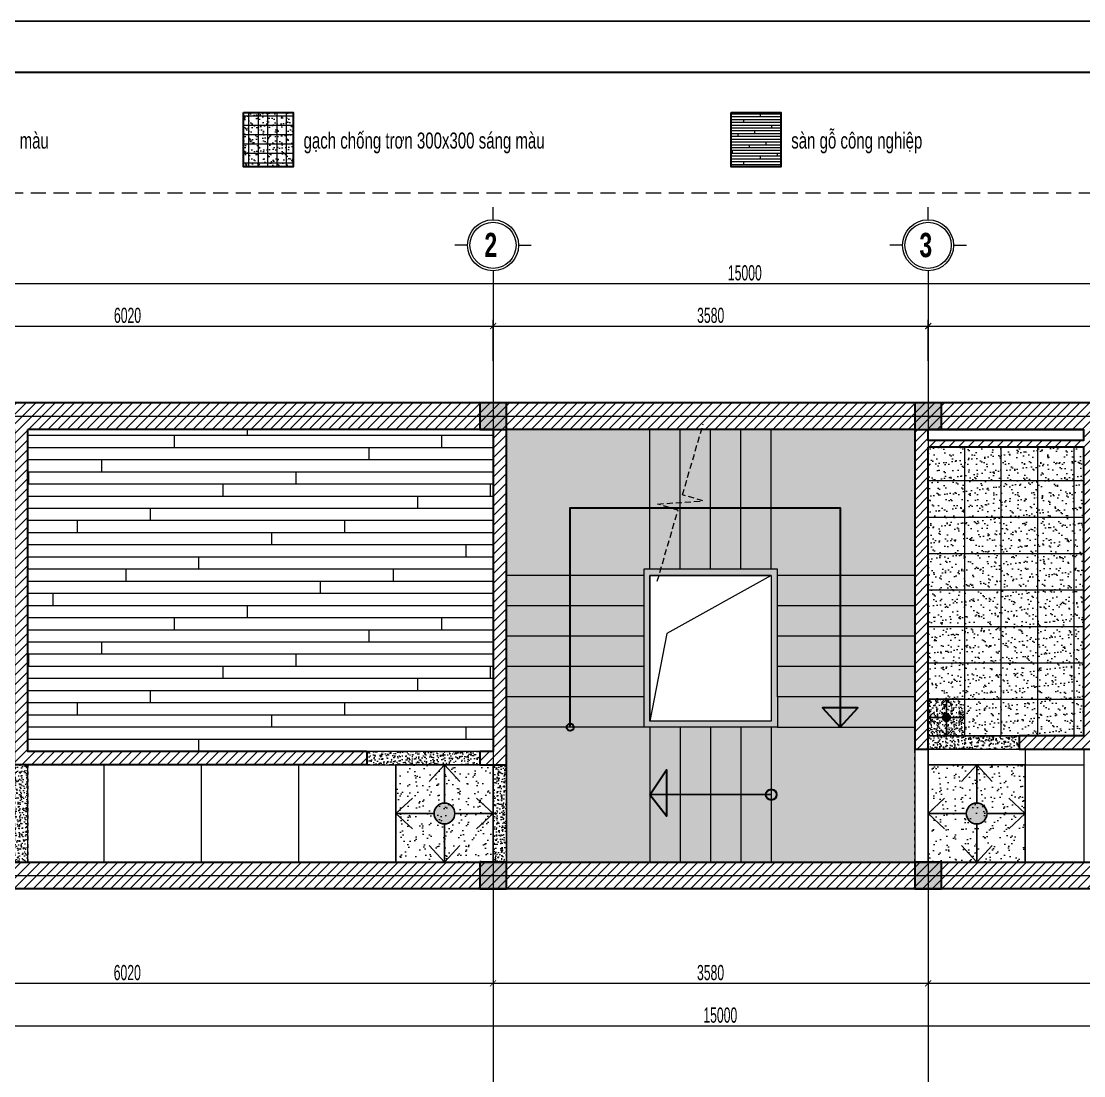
# Model space of a CAD drawing. Header units: millimetres. Extents: x 1336014 to 2939047, y -333549 to -60566.
# Drawn here: x 1479744 to 1488487, y -120302 to -111623 of the extents above; entities that cross this region are included whole.
import ezdxf

# ---------------------------------------------------------------- set-up
doc = ezdxf.new("R2010")
doc.units = ezdxf.units.MM
doc.header["$MEASUREMENT"] = 0
for name, pattern in [('$1$HIDDEN', [0.375, 0.25, -0.125]), ('ACAD_ISO03W100', [30, 12, -18]), ('CENTER2', [1.125, 0.75, -0.125, 0.125, -0.125])]:
    doc.linetypes.add(name, pattern=pattern)
for name, color, linetype, lineweight in [('01.Cut', 255, 'Continuous', 35), ('02.Thay', 145, 'Continuous', 15), ('03.Manh', 251, 'Continuous', 13), ('05.Text', 253, 'Continuous', 18), ('06.betong', 2, 'Continuous', 35), ('08.Dim', 156, 'Continuous', 15), ('09.Hatch', 250, 'Continuous', 5), ('10.truc', 250, 'CENTER2', 20), ('11.Khung bo', 32, 'Continuous', 50), ('12.Khung', 36, 'Continuous', 25), ('Alliance-dim', 1, 'Continuous', 13), ('CA.thay 145', 145, 'Continuous', 18)]:
    doc.layers.add(name, color=color, linetype=linetype, lineweight=lineweight)
for name, color, linetype in [('diemnhan', 10, 'Continuous'), ('HACH', 250, 'Continuous'), ('text', 7, 'Continuous'), ('truc1', 250, 'ACAD_ISO03W100')]:
    doc.layers.add(name, color=color, linetype=linetype)
doc.layers.add('Tpl_Bound', color=1, linetype='Continuous', plot=False)
doc.styles.add('AVANTHB', font='')
doc.styles.add('TT5_Text Dim', font='hoatbif.shx', dxfattribs={"width": 0.6})
doc.styles.get('AVANTHB').set_extended_font_data('.VnAvantH', bold=True)
doc.dimstyles.new('TT5_Dim 1-50', dxfattribs={"dimscale": 50, "dimtxt": 2.5, "dimasz": 1, "dimexe": 1, "dimexo": 0.5, "dimgap": 0.5, "dimtad": 1, "dimdec": 0, "dimzin": 0, "dimdsep": 46, "dimtxsty": 'TT5_Text Dim', "dimblk": 'ARCHTICK', "dimcen": 0, "dimdle": 1, "dimclrd": 256, "dimclre": 256, "dimclrt": 1, "dimadec": 0, "dimazin": 0, "dimtfac": 0.015, "dimtdec": 0, "dimtix": 1, "dimtmove": 2, "dimatfit": 3, "dimldrblk": 'DOT', "dimfxl": 1, "dimtolj": 1, "dimtzin": 0, "dimlwd": -1, "dimlwe": -1, "dimarcsym": 1})
pattern_1 = [(45, (938089.135, -82667.84), (-39.7747564, 39.7747564), [])]
pattern_2 = [(50, (781205.58, -119671.03), (71.7260183, -6.2752135), [7.5, -82.5]), (355, (781205.58, -119671.03), (-13.875133, 75.219213), [6, -66]), (100.4514, (781211.555, -119671.55), (57.850938, 68.943954), [6.374019, -70.114211]), (46.1842, (781205.58, -119651.03), (106.724105, -16.551901), [11.25, -123.75]), (96.6356, (781214.47, -119652.41), (93.46627, 97.411787), [9.561029, -105.1713]), (351.1842, (781205.58, -119651.03), (93.466195, 97.41186), [9, -99]), (21, (781215.58, -119656.03), (59.690705, -40.261889), [7.5, -82.5]), (326, (781215.58, -119656.03), (24.331533, 72.5150045), [6, -66]), (71.4514, (781220.55, -119659.385), (84.022263, 32.25305), [6.374019, -70.114211]), (37.5, (781205.577, -119671.03), (1.2159855, 33.2893854), [0, -65.2, 0, -67, 0, -66.25]), (7.5, (781205.577, -119671.03), (26.3069537, 39.4411712), [0, -38.2, 0, -63.7, 0, -25.25]), (327.5, (781183.277, -119671.03), (53.3822436, -2.2554872), [0, -25, 0, -78, 0, -103.5]), (317.5, (781173.277, -119671.03), (58.318617, 10.0104982), [0, -32.5, 0, -51.8, 0, -73.5])]

# ---------------------------------------------------------------- blocks, each defined once
blk = doc.blocks.new('100')
at = {"layer": '11.Khung bo', "const_width": 26.7}
blk.add_lwpolyline([(1860913, -945240), (1860913, -916940), (1896063, -916940), (1896063, -945240)], close=True, dxfattribs=at)
blk.add_lwpolyline([(1860913, -945240), (1860913, -916940), (1896063, -916940), (1896063, -945240)], close=True, dxfattribs=at)
blk.add_lwpolyline([(1860913, -945240), (1860913, -916940), (1896063, -916940), (1896063, -945240)], close=True, dxfattribs=at)
at = {"layer": '12.Khung'}
blk.add_lwpolyline([(1901579, -945940), (1901579, -916240), (1859580, -916240), (1859580, -945940)], close=True, dxfattribs=at)
blk.add_lwpolyline([(1901579, -945940), (1901579, -916240), (1859580, -916240), (1859580, -945940)], close=True, dxfattribs=at)
blk.add_lwpolyline([(1901579, -945940), (1901579, -916240), (1859580, -916240), (1859580, -945940)], close=True, dxfattribs=at)
blk = doc.blocks.new('DANHTRUC')
for p, q in [((980383, -947347), (980383, -947137)), ((979963, -947767), (979753, -947767)), ((980803, -947767), (981013, -947767)), ((980383, -948187), (980383, -948397))]:
    blk.add_line(p, q)
for radius in [420, 380]:
    blk.add_circle((980383, -947767), radius)
blk = doc.blocks.new('DFGFH')
h = blk.add_hatch(color=256)
h.dxf.hatch_style = 1
h.paths.add_polyline_path([(15438.1, 12136.8), (15658.1, 12136.8), (15658.1, 12356.8), (15438.1, 12356.8)])
blk.add_lwpolyline([(15438.1, 12136.8), (15658.1, 12136.8), (15658.1, 12356.8), (15438.1, 12356.8)], close=True)
blk = doc.blocks.new('_ARCHTICK')
at = {"const_width": 0.15}
blk.add_lwpolyline([(-0.5, -0.5), (0.5, 0.5)], dxfattribs=at)
blk = doc.blocks.new('*D626')
at = {"layer": '08.Dim', "transparency": 16777216}
for p, q in [((1477606.1, -119253.7), (1477606.1, -119591.2)), ((1483626.1, -119253.7), (1483626.1, -119591.2)), ((1477556.1, -119541.2), (1483676.1, -119541.2))]:
    blk.add_line(p, q, dxfattribs=at)
at = {"layer": 'Defpoints', "color": 0, "transparency": 16777216}
for p in [(1477606.1, -119228.7), (1483626.1, -119228.7), (1483626.1, -119541.2)]:
    blk.add_point(p, dxfattribs=at)
at = {"layer": '08.Dim', "transparency": 16777216, "xscale": 50, "yscale": 50, "zscale": 50, "rotation": 180}
blk.add_blockref('_ARCHTICK', (1477606.1, -119541.2), dxfattribs=at)
at = {"layer": '08.Dim', "transparency": 16777216, "xscale": 50, "yscale": 50, "zscale": 50}
blk.add_blockref('_ARCHTICK', (1483626.1, -119541.2), dxfattribs=at)
at = {"layer": '08.Dim', "color": 1, "transparency": 16777216, "insert": (1480616.1, -119453.7), "char_height": 125, "attachment_point": 5, "style": 'TT5_Text Dim'}
blk.add_mtext('\\A1;6020', dxfattribs=at)
blk = doc.blocks.new('_DOT')
blk.add_line((-0.5, 0), (-1, 0))
at = {"const_width": 0.5}
blk.add_lwpolyline([(-0.25, 0, 1), (0.25, 0, 1)], format="xyb", close=True, dxfattribs=at)
blk = doc.blocks.new('*D627')
at = {"layer": '08.Dim', "transparency": 16777216}
for p, q in [((1483626.1, -119253.7), (1483626.1, -119591.2)), ((1487206.1, -119253.7), (1487206.1, -119591.2)), ((1483576.1, -119541.2), (1487256.1, -119541.2))]:
    blk.add_line(p, q, dxfattribs=at)
at = {"layer": 'Defpoints', "color": 0, "transparency": 16777216}
for p in [(1483626.1, -119228.7), (1487206.1, -119228.7), (1487206.1, -119541.2)]:
    blk.add_point(p, dxfattribs=at)
at = {"layer": '08.Dim', "transparency": 16777216, "xscale": 50, "yscale": 50, "zscale": 50, "rotation": 180}
blk.add_blockref('_ARCHTICK', (1483626.1, -119541.2), dxfattribs=at)
at = {"layer": '08.Dim', "transparency": 16777216, "xscale": 50, "yscale": 50, "zscale": 50}
blk.add_blockref('_ARCHTICK', (1487206.1, -119541.2), dxfattribs=at)
at = {"layer": '08.Dim', "color": 1, "transparency": 16777216, "insert": (1485416.1, -119453.7), "char_height": 125, "attachment_point": 5, "style": 'TT5_Text Dim'}
blk.add_mtext('\\A1;3580', dxfattribs=at)
blk = doc.blocks.new('*D628')
at = {"layer": '08.Dim', "transparency": 16777216}
for p, q in [((1487206.1, -119253.7), (1487206.1, -119591.2)), ((1492386.1, -119253.7), (1492386.1, -119591.2)), ((1487156.1, -119541.2), (1492436.1, -119541.2))]:
    blk.add_line(p, q, dxfattribs=at)
at = {"layer": 'Defpoints', "color": 0, "transparency": 16777216}
for p in [(1487206.1, -119228.7), (1492386.1, -119228.7), (1492386.1, -119541.2)]:
    blk.add_point(p, dxfattribs=at)
at = {"layer": '08.Dim', "transparency": 16777216, "xscale": 50, "yscale": 50, "zscale": 50, "rotation": 180}
blk.add_blockref('_ARCHTICK', (1487206.1, -119541.2), dxfattribs=at)
at = {"layer": '08.Dim', "transparency": 16777216, "xscale": 50, "yscale": 50, "zscale": 50}
blk.add_blockref('_ARCHTICK', (1492386.1, -119541.2), dxfattribs=at)
at = {"layer": '08.Dim', "color": 1, "transparency": 16777216, "insert": (1489796.1, -119453.7), "char_height": 125, "attachment_point": 5, "style": 'TT5_Text Dim'}
blk.add_mtext('\\A1;5180', dxfattribs=at)
blk = doc.blocks.new('*D630')
at = {"layer": '08.Dim', "transparency": 16777216}
for p, q in [((1477496.1, -119253.7), (1477496.1, -119941.2)), ((1492496.1, -119253.7), (1492496.1, -119941.2)), ((1477446.1, -119891.2), (1492546.1, -119891.2))]:
    blk.add_line(p, q, dxfattribs=at)
at = {"layer": 'Defpoints', "color": 0, "transparency": 16777216}
for p in [(1477496.1, -119228.7), (1492496.1, -119228.7), (1492496.1, -119891.2)]:
    blk.add_point(p, dxfattribs=at)
at = {"layer": '08.Dim', "transparency": 16777216, "xscale": 50, "yscale": 50, "zscale": 50, "rotation": 180}
blk.add_blockref('_ARCHTICK', (1477496.1, -119891.2), dxfattribs=at)
at = {"layer": '08.Dim', "transparency": 16777216, "xscale": 50, "yscale": 50, "zscale": 50}
blk.add_blockref('_ARCHTICK', (1492496.1, -119891.2), dxfattribs=at)
at = {"layer": '08.Dim', "color": 1, "transparency": 16777216, "insert": (1485496.1, -119803.7), "char_height": 125, "attachment_point": 5, "style": 'TT5_Text Dim'}
blk.add_mtext('\\A1;15000', dxfattribs=at)
blk = doc.blocks.new('*D639')
at = {"layer": '08.Dim', "transparency": 16777216}
for p, q in [((1477608.1, -114419.4), (1477608.1, -114081.9)), ((1483628.1, -114419.4), (1483628.1, -114081.9)), ((1477558.1, -114131.9), (1483678.1, -114131.9))]:
    blk.add_line(p, q, dxfattribs=at)
at = {"layer": 'Defpoints', "color": 0, "transparency": 16777216}
for p in [(1483628.1, -114131.9), (1477608.1, -114444.4), (1483628.1, -114444.4)]:
    blk.add_point(p, dxfattribs=at)
at = {"layer": '08.Dim', "transparency": 16777216, "xscale": 50, "yscale": 50, "zscale": 50, "rotation": 180}
blk.add_blockref('_ARCHTICK', (1477608.1, -114131.9), dxfattribs=at)
at = {"layer": '08.Dim', "transparency": 16777216, "xscale": 50, "yscale": 50, "zscale": 50}
blk.add_blockref('_ARCHTICK', (1483628.1, -114131.9), dxfattribs=at)
at = {"layer": '08.Dim', "color": 1, "transparency": 16777216, "insert": (1480618.1, -114044.4), "char_height": 125, "attachment_point": 5, "style": 'TT5_Text Dim'}
blk.add_mtext('\\A1;6020', dxfattribs=at)
blk = doc.blocks.new('*D640')
at = {"layer": '08.Dim', "transparency": 16777216}
for p, q in [((1483627.1, -114419.4), (1483627.1, -114081.9)), ((1487207.1, -114419.4), (1487207.1, -114081.9)), ((1483577.1, -114131.9), (1487257.1, -114131.9))]:
    blk.add_line(p, q, dxfattribs=at)
at = {"layer": 'Defpoints', "color": 0, "transparency": 16777216}
for p in [(1487207.1, -114131.9), (1483627.1, -114444.4), (1487207.1, -114444.4)]:
    blk.add_point(p, dxfattribs=at)
at = {"layer": '08.Dim', "transparency": 16777216, "xscale": 50, "yscale": 50, "zscale": 50, "rotation": 180}
blk.add_blockref('_ARCHTICK', (1483627.1, -114131.9), dxfattribs=at)
at = {"layer": '08.Dim', "transparency": 16777216, "xscale": 50, "yscale": 50, "zscale": 50}
blk.add_blockref('_ARCHTICK', (1487207.1, -114131.9), dxfattribs=at)
at = {"layer": '08.Dim', "color": 1, "transparency": 16777216, "insert": (1485417.1, -114044.4), "char_height": 125, "attachment_point": 5, "style": 'TT5_Text Dim'}
blk.add_mtext('\\A1;3580', dxfattribs=at)
blk = doc.blocks.new('*D641')
at = {"layer": '08.Dim', "transparency": 16777216}
for p, q in [((1487208.1, -114419.4), (1487208.1, -114081.9)), ((1492388.1, -114419.4), (1492388.1, -114081.9)), ((1487158.1, -114131.9), (1492438.1, -114131.9))]:
    blk.add_line(p, q, dxfattribs=at)
at = {"layer": 'Defpoints', "color": 0, "transparency": 16777216}
for p in [(1492388.1, -114131.9), (1487208.1, -114444.4), (1492388.1, -114444.4)]:
    blk.add_point(p, dxfattribs=at)
at = {"layer": '08.Dim', "transparency": 16777216, "xscale": 50, "yscale": 50, "zscale": 50, "rotation": 180}
blk.add_blockref('_ARCHTICK', (1487208.1, -114131.9), dxfattribs=at)
at = {"layer": '08.Dim', "transparency": 16777216, "xscale": 50, "yscale": 50, "zscale": 50}
blk.add_blockref('_ARCHTICK', (1492388.1, -114131.9), dxfattribs=at)
at = {"layer": '08.Dim', "color": 1, "transparency": 16777216, "insert": (1489798.1, -114044.4), "char_height": 125, "attachment_point": 5, "style": 'TT5_Text Dim'}
blk.add_mtext('\\A1;5180', dxfattribs=at)
blk = doc.blocks.new('*D644')
at = {"layer": '08.Dim', "transparency": 16777216}
for p, q in [((1477498.1, -114419.4), (1477498.1, -113731.9)), ((1492498.1, -114419.4), (1492498.1, -113731.9)), ((1477448.1, -113781.9), (1492548.1, -113781.9))]:
    blk.add_line(p, q, dxfattribs=at)
at = {"layer": 'Defpoints', "color": 0, "transparency": 16777216}
for p in [(1492498.1, -113781.9), (1477498.1, -114444.4), (1492498.1, -114444.4)]:
    blk.add_point(p, dxfattribs=at)
at = {"layer": '08.Dim', "transparency": 16777216, "xscale": 50, "yscale": 50, "zscale": 50, "rotation": 180}
blk.add_blockref('_ARCHTICK', (1477498.1, -113781.9), dxfattribs=at)
at = {"layer": '08.Dim', "transparency": 16777216, "xscale": 50, "yscale": 50, "zscale": 50}
blk.add_blockref('_ARCHTICK', (1492498.1, -113781.9), dxfattribs=at)
at = {"layer": '08.Dim', "color": 1, "transparency": 16777216, "insert": (1485698.1, -113694.4), "char_height": 125, "attachment_point": 5, "style": 'TT5_Text Dim'}
blk.add_mtext('\\A1;15000', dxfattribs=at)
blk = doc.blocks.new('µhadfasdgasdfsfsd')
at = {"layer": 'diemnhan'}
blk.add_hatch(color=256, dxfattribs=at).paths.add_polyline_path([(0, -80.3, 1), (0, 80.3, 1)])
at = {"layer": 'HACH', "lineweight": 5}
h = blk.add_hatch(dxfattribs=at)
h.set_pattern_fill('AR-SAND', color=256, scale=59.99616, angle=270, style=0)
h.set_pattern_definition([(307.5, (1940288.48, 4525947.75), (115.6020276, 3.7793596), [0, -91.1941636, 0, -101.9934724, 0, -97.4937604]), (277.5, (1940288.48, 4525947.75), (169.3179276, -106.179807), [0, -49.1968514, 0, -82.1947395, 0, -31.4979841]), (237.5, (1940288.48, 4526021.55), (0.3395215, -186.8365542), [0, -29.9980801, 0, -107.9930884, 0, -140.9909766]), (227.5, (1940288.48, 4526021.55), (52.657164, -180.3560535), [0, -14.99904, 0, -70.795469, 0, -80.9948163])])
h.paths.add_polyline_path([(-375, -375), (375, -375), (375, 375), (-375, 375)])
at = {"layer": 'CA.thay 145'}
blk.add_lwpolyline([(-375, -375), (375, -375), (375, 375), (-375, 375)], close=True, dxfattribs=at)
at = {"layer": 'diemnhan'}
for points in [[(0, 80.3), (0, 375), (-118.2, 247.2)], [(0, 80.3), (0, 375), (118.2, 247.2)], [(-80.3, 0), (-375, 0), (-247.2, 118.2)], [(80.3, 0), (375, 0), (247.2, 118.2)], [(-80.3, 0), (-375, 0), (-247.2, -118.2)], [(0, -80.3), (0, -375), (-118.2, -247.2)], [(0, -80.3), (0, -375), (118.2, -247.2)], [(80.3, 0), (375, 0), (247.2, -118.2)]]:
    blk.add_lwpolyline(points, dxfattribs=at)
blk.add_circle((0, 0), 80.3, dxfattribs=at)

msp = doc.modelspace()

# ---------------------------------------------------------------- hatches: boundary and pattern name
at = {"layer": '09.Hatch'}
h = msp.add_hatch(dxfattribs=at)
h.set_pattern_fill('_USER', color=256, scale=77.160494, double=1, pattern_type=0)
h.set_pattern_definition([(0, (639950.88, -285241.12), (0, 77.160494), []), (90, (639950.88, -285241.12), (-77.160494, 5e-15), [])])
h.paths.add_polyline_path([(1481573.8, -112375.4), (1481982.6, -112375.4), (1481982.6, -112822.1), (1481573.8, -112822.1)])
h = msp.add_hatch(dxfattribs=at)
h.set_pattern_fill('AR-SAND', color=256, scale=38.580247, double=1)
h.set_pattern_definition([(37.5, (639950.88, -285241.12), (-2.4302993, 74.3373368), [0, -58.6419753, 0, -65.5864198, 0, -62.6929012]), (7.5, (639950.88, -285241.12), (68.278422, 108.879092), [0, -31.6358025, 0, -52.8549383, 0, -20.2546296]), (327.5, (639903.426, -285241.12), (120.144362, 0.2183277), [0, -19.2901235, 0, -69.4444444, 0, -90.6635802]), (317.5, (639903.43, -285241.12), (115.977107, 33.86094), [0, -9.6450617, 0, -45.5246914, 0, -52.0833333])])
h.paths.add_polyline_path([(1481573.8, -112375.4), (1481982.6, -112375.4), (1481982.6, -112822.1), (1481573.8, -112822.1)])
h = msp.add_hatch(dxfattribs=at)
h.set_pattern_fill('BOARD', color=256, scale=23.148148, pattern_type=2)
h.set_pattern_definition([(0, (641800.21, -285231.86), (0, 23.14814815), []), (90, (641800.21, -285231.86), (-92.592593, 92.592593), [23.14815, -324.074074]), (90, (641939.1, -285185.56), (-92.592593, 92.592593), [23.14815, -324.074074])])
h.paths.add_polyline_path([(1485586.9, -112375.4), (1485995.7, -112375.4), (1485995.7, -112822.1), (1485586.9, -112822.1)])
at = {"layer": '09.Hatch', "ltscale": 50}
h = msp.add_hatch(dxfattribs=at)
h.set_pattern_fill('TUONGXAY', color=256, scale=450, style=0)
h.set_pattern_definition(pattern_1)
h.paths.add_polyline_path([(1492497.1, -114763.6), (1477497.1, -114763.6), (1477497.1, -114983.6), (1477497.1, -115488.4), (1477717.1, -115488.4), (1477717.1, -114983.6), (1479688.6, -114983.6), (1479688.6, -117743.6), (1482586.2, -117743.6), (1482586.2, -117633.6), (1479798.6, -117633.6), (1479798.6, -114983.6), (1483626.1, -114983.6), (1483626.1, -117633.6), (1483516.2, -117633.6), (1483516.2, -117743.6), (1483736.1, -117743.6), (1483736.1, -114983.6), (1487098.1, -114983.6), (1487098.1, -117613.6), (1487208.1, -117613.6), (1487208.1, -115128.2), (1488486.2, -115128.2), (1488486.2, -117503.6), (1487956.1, -117503.6), (1487956.1, -117613.6), (1488596.2, -117613.6), (1488596.2, -114983.6), (1492277.1, -114983.6), (1492277.1, -115563.6), (1492497.1, -115563.6)])
h.paths.add_polyline_path([(1488486.2, -114983.6), (1488486.2, -115073.2), (1487208.1, -115073.2), (1487208.1, -114983.6)], flags=16)
at = {"layer": '09.Hatch'}
h = msp.add_hatch(dxfattribs=at)
h.set_pattern_fill('BOARD', color=256, scale=100, pattern_type=2)
h.set_pattern_definition([(0, (781205.58, -119631.03), (0, 100), []), (90, (781205.58, -119631.03), (-400, 400), [100, -1400]), (90, (781805.58, -119431.03), (-400, 400), [100, -1400])])
h.paths.add_polyline_path([(1479798.6, -114983.6), (1483626.1, -114983.6), (1483626.1, -117633.6), (1479798.6, -117633.6)])
h = msp.add_hatch(dxfattribs=at)
h.set_pattern_fill('DOTS', color=256, scale=500)
h.set_pattern_definition([(0, (795855.27, -131262.84), (15.625, 31.25), [0, -31.25])])
h.paths.add_polyline_path([(1487096.1, -114983.6), (1483736.1, -114983.6), (1483736.1, -118543.6), (1487096.1, -118543.6)])
h.paths.add_polyline_path([(1485916.1, -117383.6), (1484916.1, -117383.6), (1484916.1, -116183.6), (1485916.1, -116183.6)], flags=16)
h = msp.add_hatch(dxfattribs=at)
h.set_pattern_fill('_USER', color=256, scale=300, double=1, pattern_type=0)
h.set_pattern_definition([(0, (1487508.12, -117203.62), (0, 300), []), (90, (1487508.12, -117203.62), (-300, 2e-14), [])])
h.paths.add_polyline_path([(1487208.1, -115128.2), (1488486.2, -115128.2), (1488486.2, -117503.6), (1487208.1, -117503.6)])
h = msp.add_hatch(dxfattribs=at)
h.set_pattern_fill('AR-SAND', color=256, scale=50, double=1)
h.set_pattern_definition([(37.5, (781205.58, -119671.03), (-3.149668, 96.3411885), [0, -76, 0, -85, 0, -81.25]), (7.5, (781205.58, -119671.03), (88.488835, 141.107303), [0, -41, 0, -68.5, 0, -26.25]), (327.5, (781144.08, -119671.03), (155.707093, 0.282953), [0, -25, 0, -90, 0, -117.5]), (317.5, (781144.08, -119671.03), (150.30633, 43.883778), [0, -12.5, 0, -59, 0, -67.5])])
h.paths.add_polyline_path([(1487208.1, -115128.2), (1488486.2, -115128.2), (1488486.2, -117503.6), (1487208.1, -117503.6)])
h = msp.add_hatch(dxfattribs=at)
h.set_pattern_fill('AR-CONC', color=256, scale=10)
h.set_pattern_definition(pattern_2)
h.paths.add_polyline_path([(1487208.1, -117503.6), (1487956.1, -117503.6), (1487956.1, -117613.6), (1487208.1, -117613.6)])
h = msp.add_hatch(dxfattribs=at)
h.set_pattern_fill('AR-CONC', color=256, scale=10)
h.set_pattern_definition(pattern_2)
h.paths.add_polyline_path([(1482586.2, -117633.6), (1483516.2, -117633.6), (1483516.2, -117743.6), (1482586.2, -117743.6)])
h = msp.add_hatch(dxfattribs=at)
h.set_pattern_fill('_USER', color=256, scale=800, double=1, pattern_type=0)
h.set_pattern_definition([(0, (1488006.1, -117743.65), (0, 800), []), (90, (1488006.1, -117743.65), (-800, 5e-14), [])])
h.paths.add_polyline_path([(1487206.1, -117613.6), (1488488.2, -117613.6), (1488488.2, -118543.6), (1487206.1, -118543.6)])
h = msp.add_hatch(dxfattribs=at)
h.set_pattern_fill('AR-CONC', color=256, scale=10)
h.set_pattern_definition(pattern_2)
h.paths.add_polyline_path([(1479688.6, -118543.6), (1479798.6, -118543.6), (1479798.6, -117743.6), (1479688.6, -117743.6)])
h = msp.add_hatch(dxfattribs=at)
h.set_pattern_fill('_USER', color=256, scale=800, double=1, pattern_type=0)
h.set_pattern_definition([(0, (1482826.2, -117743.65), (0, 800), []), (90, (1482826.2, -117743.65), (-800, 5e-14), [])])
h.paths.add_polyline_path([(1479798.6, -117743.6), (1483626.2, -117743.6), (1483626.2, -118543.6), (1479798.6, -118543.6)])
h = msp.add_hatch(dxfattribs=at)
h.set_pattern_fill('AR-CONC', color=256, scale=10)
h.set_pattern_definition(pattern_2)
h.paths.add_polyline_path([(1483626.2, -117743.6), (1483736.1, -117743.6), (1483736.1, -118543.6), (1483626.2, -118543.6)])
at = {"layer": '09.Hatch', "ltscale": 50}
h = msp.add_hatch(dxfattribs=at)
h.set_pattern_fill('TUONGXAY', color=256, scale=450, style=0)
h.set_pattern_definition(pattern_1)
h.paths.add_polyline_path([(1492497.1, -117963.6), (1492277.1, -117963.6), (1492277.1, -118543.6), (1477497.1, -118543.6), (1477497.1, -118763.6), (1492497.1, -118763.6)])

# ---------------------------------------------------------------- linework, layer by layer
at = {"layer": '01.Cut'}
for points in [[(1481573.8, -112375.4), (1481982.6, -112375.4), (1481982.6, -112822.1), (1481573.8, -112822.1)], [(1485586.9, -112375.4), (1485995.7, -112375.4), (1485995.7, -112822.1), (1485586.9, -112822.1)], [(1487208.1, -114983.6), (1488486.2, -114983.6), (1488486.2, -115073.2), (1487208.1, -115073.2)]]:
    msp.add_lwpolyline(points, close=True, dxfattribs=at)
for points in [[(1492497.1, -114763.6), (1477497.1, -114763.6), (1477497.1, -114983.6)], [(1482586.2, -117743.6), (1479688.6, -117743.6), (1479688.6, -114983.6)], [(1483626.1, -114983.6), (1479798.6, -114983.6)], [(1483626.1, -114983.6), (1479798.6, -114983.6)], [(1482586.2, -117633.6), (1479798.6, -117633.6), (1479798.6, -114983.6)], [(1483516.2, -117743.6), (1483736.1, -117743.6), (1483736.1, -114983.6)], [(1483626.1, -114983.6), (1483626.1, -117633.6), (1483516.2, -117633.6)], [(1487098.1, -114983.6), (1483736.1, -114983.6)], [(1487098.1, -114983.6), (1487098.1, -117613.6), (1487208.1, -117613.6), (1487208.1, -115128.2)], [(1488486.2, -114983.6), (1487208.1, -114983.6)], [(1487208.1, -115073.2), (1487208.1, -114983.6)], [(1488486.2, -114983.6), (1488486.2, -115073.2)], [(1488486.2, -115128.2), (1487208.1, -115128.2)], [(1488486.2, -115128.2), (1488486.2, -117503.6), (1487956.1, -117503.6)], [(1484261.1, -116168.4), (1484261.1, -115628.2), (1486482.2, -115628.2), (1486482.2, -117433.6), (1486627.3, -117274), (1486338.4, -117274), (1486482.2, -117433.6)], [(1484261.1, -117433.6), (1484261.1, -116168.4)], [(1487956.1, -117503.6), (1487956.1, -117613.6)], [(1482586.2, -117633.6), (1482586.2, -117743.6)], [(1483516.2, -117633.6), (1483516.2, -117741.6)], [(1487956.1, -117613.6), (1488596.2, -117613.6)], [(1485915.7, -117988.6), (1484915.7, -117989.3), (1485053.2, -117784.9), (1485053.2, -118166.4), (1484915.7, -117989.3)], [(1492497.1, -117963.6), (1492497.1, -118763.6), (1477497.1, -118763.6), (1477497.1, -118543.6), (1492277.1, -118543.6), (1492277.1, -117963.6)]]:
    msp.add_lwpolyline(points, dxfattribs=at)
for centre, radius in [((1484261.1, -117433.6), 28.9), ((1485915.7, -117988.6), 44.3)]:
    msp.add_circle(centre, radius, dxfattribs=at)
at = {"layer": '02.Thay'}
for p, q in [((1483626.1, -117503.6), (1483626.1, -114983.6)), ((1483736.1, -117613.6), (1483736.1, -114983.6)), ((1484916.1, -116133.6), (1484916.1, -114983.6)), ((1485166.1, -116133.6), (1485166.1, -114983.6)), ((1485416.1, -116133.6), (1485416.1, -114983.6)), ((1485666.1, -116133.6), (1485666.1, -114983.6)), ((1485916.1, -116133.6), (1485916.1, -114983.6)), ((1487096.1, -117183.6), (1487096.1, -114983.6)), ((1484916.1, -116183.6), (1484916.1, -117383.6)), ((1484916.1, -116183.6), (1484916.1, -117383.6))]:
    msp.add_line(p, q, dxfattribs=at)
for points in [[(1484866.1, -116183.6), (1483736.1, -116183.6)], [(1485966.1, -117183.6), (1485966.1, -116133.6), (1484866.1, -116133.6), (1484866.1, -117433.6)], [(1485916.1, -116183.6), (1484916.1, -116183.6)], [(1485916.1, -116183.6), (1485056.1, -116662.5), (1484916.1, -117383.6)], [(1485916.1, -116183.6), (1485916.1, -117183.6)], [(1487096.1, -116183.6), (1485966.1, -116183.6)], [(1484866.1, -116433.6), (1483736.1, -116433.6)], [(1484866.1, -116433.6), (1483736.1, -116433.6)], [(1487096.1, -116433.6), (1485966.1, -116433.6)], [(1487096.1, -116433.6), (1485966.1, -116433.6)], [(1484866.1, -116683.6), (1483736.1, -116683.6)], [(1484866.1, -116683.6), (1483736.1, -116683.6)], [(1487096.1, -116683.6), (1485966.1, -116683.6)], [(1487096.1, -116683.6), (1485966.1, -116683.6)], [(1484866.1, -116933.6), (1483736.1, -116933.6)], [(1484866.1, -116933.6), (1483736.1, -116933.6)], [(1487096.1, -116933.6), (1485966.1, -116933.6)], [(1487096.1, -116933.6), (1485966.1, -116933.6)], [(1484866.1, -117183.6), (1483736.1, -117183.6)], [(1484866.1, -117183.6), (1483736.1, -117183.6)], [(1485966.1, -117183.6), (1485966.1, -117433.6), (1484916.1, -117433.6)], [(1485916.1, -117183.6), (1485916.1, -117383.6), (1484916.1, -117383.6)], [(1487096.1, -117183.6), (1485966.1, -117183.6)], [(1487096.1, -117183.6), (1485966.1, -117183.6)], [(1487096.1, -117183.6), (1487096.1, -117433.6)], [(1484916.1, -117433.6), (1483736.1, -117433.6)], [(1484916.1, -117433.6), (1483736.1, -117433.6)], [(1484915.3, -117433.6), (1484916.1, -118543.9)], [(1485165.3, -117433.6), (1485166.1, -118543.9)], [(1485415.3, -117433.6), (1485416.1, -118543.8)], [(1485665.3, -117433.6), (1485666.1, -118543.7)], [(1485915.3, -117433.6), (1485916.1, -118543.6)], [(1485966.1, -117433.6), (1487096.1, -117433.6)], [(1487956.1, -117503.6), (1487956.1, -117613.6)]]:
    msp.add_lwpolyline(points, dxfattribs=at)
at = {"layer": '03.Manh'}
for points in [[(1479798.6, -114983.6), (1483626.1, -114983.6), (1483626.1, -117633.6), (1479798.6, -117633.6)], [(1483736.1, -114983.6), (1487096.1, -114983.6), (1487096.1, -118543.6), (1483736.1, -118543.6)], [(1487208.1, -115128.2), (1488486.2, -115128.2), (1488486.2, -117503.6), (1487208.1, -117503.6)], [(1484916.1, -116183.6), (1485916.1, -116183.6), (1485916.1, -117383.6), (1484916.1, -117383.6)], [(1487206.1, -117613.6), (1488488.2, -117613.6), (1488488.2, -118543.6), (1487206.1, -118543.6)], [(1479798.6, -117743.6), (1483626.2, -117743.6), (1483626.2, -118543.6), (1479798.6, -118543.6)], [(1483626.2, -117743.6), (1483736.1, -117743.6), (1483736.1, -118543.6), (1483626.2, -118543.6)]]:
    msp.add_lwpolyline(points, close=True, dxfattribs=at)
at = {"layer": '05.Text', "color": 6, "linetype": '$1$HIDDEN', "ltscale": 500}
msp.add_line((1474009.1, -113036.7), (1495099, -113036.7), dxfattribs=at)
at = {"layer": '10.truc'}
for p, q in [((1483626.1, -113781.9), (1483626.1, -125139)), ((1487206.1, -113781.9), (1487206.1, -129023)), ((1474309.1, -114873.6), (1495099, -114873.6)), ((1474309.1, -118653.6), (1495099, -118653.6))]:
    msp.add_line(p, q, dxfattribs=at)
at = {"layer": 'Alliance-dim', "linetype": '$1$HIDDEN', "ltscale": 200}
msp.add_lwpolyline([(1484977.8, -116231.6), (1485148.5, -115646.2), (1484980.3, -115597.2), (1485353.3, -115570), (1485185, -115521), (1485355.7, -114935.6)], dxfattribs=at)
at = {"layer": 'Tpl_Bound', "color": 1}
msp.add_lwpolyline([(1473209.2, -129443), (1473209.2, -111623.2), (1498408.9, -111623.2), (1498408.9, -129443)], close=True, dxfattribs=at)
at = {"layer": 'truc1', "ltscale": 2}
for points in [[(1487208.1, -117503.6), (1487956.1, -117503.6), (1487956.1, -117613.6), (1487208.1, -117613.6)], [(1482586.2, -117633.6), (1483516.2, -117633.6), (1483516.2, -117743.6), (1482586.2, -117743.6)], [(1487098.1, -117613.6), (1487206.1, -117613.6), (1487206.1, -118543.6), (1487098.1, -118543.6)], [(1479688.6, -118543.6), (1479798.6, -118543.6), (1479798.6, -117743.6), (1479688.6, -117743.6)]]:
    msp.add_lwpolyline(points, close=True, dxfattribs=at)

# ---------------------------------------------------------------- block references
at = {"layer": '03.Manh'}
for p, xscale, yscale, zscale in [((1487358.1, -117353.6), 0.4, 0.4, 0.4), ((1483226.2, -118143.6), 1.066666666666667, 1.066666666666667, 1.066666666666667), ((1487606.1, -118143.6), 1.066666666666667, 1.066666666666667, 1.066666666666667)]:
    msp.add_blockref('µhadfasdgasdfsfsd', p, dxfattribs=dict(at, xscale=xscale, yscale=yscale, zscale=zscale))
at = {"layer": '05.Text'}
for name, p, xscale, yscale, zscale in [('100', (357461.4, 438120.9), 0.6, 0.6, 0.6), ('DANHTRUC', (993434.5, 360416.4), 0.5, 0.5, 0.5), ('DANHTRUC', (997014.5, 360416.4), 0.5, 0.5, 0.5)]:
    msp.add_blockref(name, p, dxfattribs=dict(at, xscale=xscale, yscale=yscale, zscale=zscale))
at = {"layer": '06.betong'}
for p in [(1468078, -127120.3), (1471658, -127120.3), (1468078, -130900.3), (1471658, -130900.3)]:
    msp.add_blockref('DFGFH', p, dxfattribs=at)

# ---------------------------------------------------------------- texts
at = {"layer": '05.Text', "style": 'AVANTHB', "width": 0.7}
for s, p in [('2', (1483555.3, -113564.6)), ('3', (1487135.3, -113564.6))]:
    msp.add_text(s, height=200, dxfattribs=at).set_placement(p)
at = {"layer": 'text', "style": 'TT5_Text Dim', "width": 0.7}
for s, p in [('g¹ch ceramic 800x800 s¸ng mµu', (1478150.4, -112671)), ('g¹ch chèng tr¬n 300x300 s¸ng mµu', (1482066.7, -112671)), ('sµn gç c«ng nghiÖp', (1486079.8, -112671))]:
    msp.add_text(s, height=132, dxfattribs=at).set_placement(p)

# ---------------------------------------------------------------- dimensions: what is measured, and where the dimension line sits
at = {"layer": '08.Dim'}
for base, p1, p2, picture, middle in [((1492498.1, -113781.9), (1477498.1, -114444.4), (1492498.1, -114444.4), '*D644', (1485698.1, -113694.4)), ((1492496.1, -119891.2), (1477496.1, -119228.7), (1492496.1, -119228.7), '*D630', (1485496.1, -119803.7))]:
    dim = msp.add_linear_dim(base=base, p1=p1, p2=p2, dimstyle='TT5_Dim 1-50', dxfattribs=at)
    dim.commit()
    dim.dimension.update_dxf_attribs({"geometry": picture, "text_midpoint": middle, "dimtype": 160})
for base, p1, p2, picture, middle in [((1483628.1, -114131.9), (1477608.1, -114444.4), (1483628.1, -114444.4), '*D639', (1480618.1, -114044.4)), ((1487207.1, -114131.9), (1483627.1, -114444.4), (1487207.1, -114444.4), '*D640', (1485417.1, -114044.4)), ((1492388.1, -114131.9), (1487208.1, -114444.4), (1492388.1, -114444.4), '*D641', (1489798.1, -114044.4)), ((1483626.1, -119541.2), (1477606.1, -119228.7), (1483626.1, -119228.7), '*D626', (1480616.1, -119453.7)), ((1487206.1, -119541.2), (1483626.1, -119228.7), (1487206.1, -119228.7), '*D627', (1485416.1, -119453.7)), ((1492386.1, -119541.2), (1487206.1, -119228.7), (1492386.1, -119228.7), '*D628', (1489796.1, -119453.7))]:
    dim = msp.add_linear_dim(base=base, p1=p1, p2=p2, dimstyle='TT5_Dim 1-50', dxfattribs=at)
    dim.commit()
    dim.dimension.update_dxf_attribs({"geometry": picture, "text_midpoint": middle})

doc.saveas('drawing.dxf')
